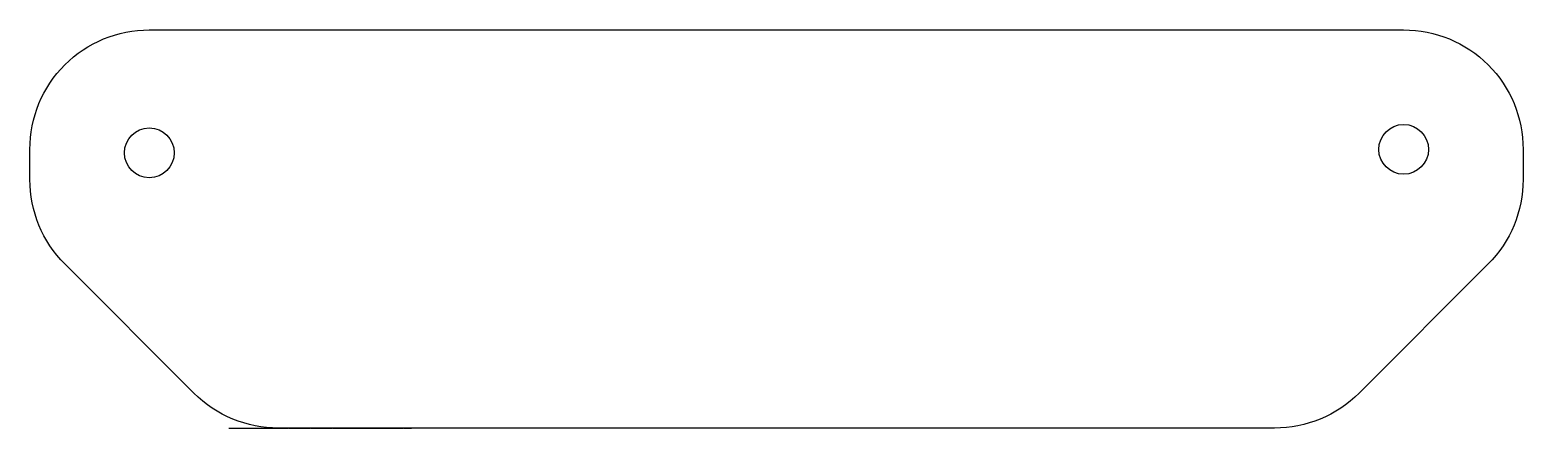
# Model space of a CAD drawing. Header units: millimetres. Extents: x 129 to 879, y 73 to 273.
import ezdxf

# ---------------------------------------------------------------- set-up
doc = ezdxf.new("R2010")
doc.units = ezdxf.units.MM
doc.linetypes.add('DASHED', pattern=[0.2067, 0.1654, -0.0413])

msp = doc.modelspace()

# ---------------------------------------------------------------- linework, layer by layer
at = {"color": 181, "linetype": 'DASHED', "lineweight": 25, "true_color": 0xa666ff}
msp.add_line((229.25, 72.9), (320.97, 72.9), dxfattribs=at)
msp.add_lwpolyline([(189.25, 272.9), (819.25, 272.9, -0.414214), (879.25, 212.9), (879.25, 197.76, -0.198912), (861.68, 155.33), (796.83, 90.48, -0.198912), (754.4, 72.9), (254.11, 72.9, -0.198912), (211.68, 90.48), (146.83, 155.33, -0.198912), (129.25, 197.76), (129.25, 212.9, -0.414214)], format="xyb", close=True)
for centre in [(819.25, 212.9), (189.25, 211.14)]:
    msp.add_circle(centre, 12.5)

doc.saveas('drawing.dxf')
